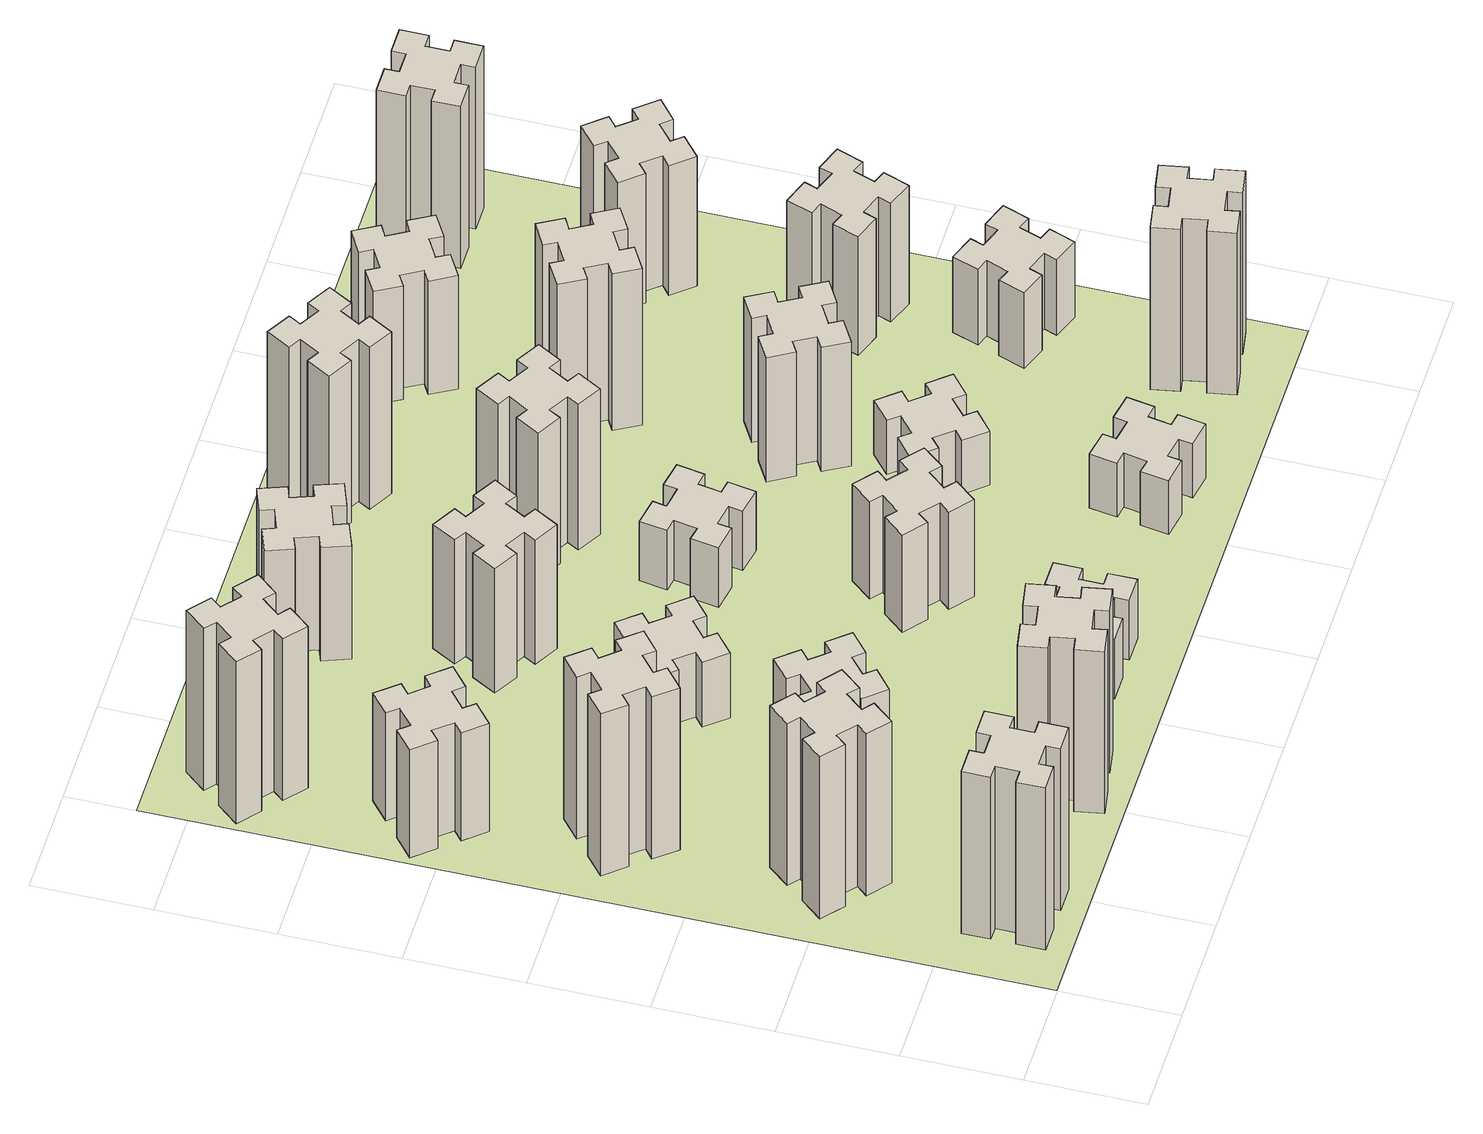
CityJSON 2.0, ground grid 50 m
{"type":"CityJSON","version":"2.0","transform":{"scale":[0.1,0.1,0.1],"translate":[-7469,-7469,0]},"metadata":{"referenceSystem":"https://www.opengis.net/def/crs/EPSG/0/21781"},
"CityObjects":{
"building1":{"type":"Building","attributes":{"class":"1000","function":"1000","usage":"1000","yearOfConstruction":2016,"roofType":"1000","measuredHeight":90,"storeysAboveGround":30,"storeysBelowGround":0},"geometry":[{"type":"Solid","lod":"1","boundaries":[[[[0,1,2,3,4,5,6,7,8,9,10,11,12,13,14,15,16,17,18,19]],[[17,16,20,21]],[[16,15,22,20]],[[15,14,23,22]],[[14,13,24,23]],[[13,12,25,24]],[[12,11,26,25]],[[11,10,27,26]],[[10,9,28,27]],[[9,8,29,28]],[[8,7,30,29]],[[7,6,31,30]],[[6,5,32,31]],[[5,4,33,32]],[[4,3,34,33]],[[3,2,35,34]],[[2,1,36,35]],[[1,0,37,36]],[[0,19,38,37]],[[19,18,39,38]],[[18,17,21,39]],[[24,25,26,27,28,29,30,31,32,33,34,35,36,37,38,39,21,20,22,23]]]]}]},
"building2":{"type":"Building","attributes":{"class":"1000","function":"1000","usage":"1000","yearOfConstruction":2016,"roofType":"1000","measuredHeight":90,"storeysAboveGround":30,"storeysBelowGround":0},"geometry":[{"type":"Solid","lod":"1","boundaries":[[[[40,41,42,43,44,45,46,47,48,49,50,51,52,53,54,55,56,57,58,59]],[[57,56,60,61]],[[56,55,62,60]],[[55,54,63,62]],[[54,53,64,63]],[[53,52,65,64]],[[52,51,66,65]],[[51,50,67,66]],[[50,49,68,67]],[[49,48,69,68]],[[48,47,70,69]],[[47,46,71,70]],[[46,45,72,71]],[[45,44,73,72]],[[44,43,74,73]],[[43,42,75,74]],[[42,41,76,75]],[[41,40,77,76]],[[40,59,78,77]],[[59,58,79,78]],[[58,57,61,79]],[[64,65,66,67,68,69,70,71,72,73,74,75,76,77,78,79,61,60,62,63]]]]}]},
"building3":{"type":"Building","attributes":{"class":"1000","function":"1000","usage":"1000","yearOfConstruction":2016,"roofType":"1000","measuredHeight":90,"storeysAboveGround":30,"storeysBelowGround":0},"geometry":[{"type":"Solid","lod":"1","boundaries":[[[[80,81,82,83,84,85,86,87,88,89,90,91,92,93,94,95,96,97,98,99]],[[97,96,100,101]],[[96,95,102,100]],[[95,94,103,102]],[[94,93,104,103]],[[93,92,105,104]],[[92,91,106,105]],[[91,90,107,106]],[[90,89,108,107]],[[89,88,109,108]],[[88,87,110,109]],[[87,86,111,110]],[[86,85,112,111]],[[85,84,113,112]],[[84,83,114,113]],[[83,82,115,114]],[[82,81,116,115]],[[81,80,117,116]],[[80,99,118,117]],[[99,98,119,118]],[[98,97,101,119]],[[104,105,106,107,108,109,110,111,112,113,114,115,116,117,118,119,101,100,102,103]]]]}]},
"building4":{"type":"Building","attributes":{"class":"1000","function":"1000","usage":"1000","yearOfConstruction":2016,"roofType":"1000","measuredHeight":60,"storeysAboveGround":30,"storeysBelowGround":0},"geometry":[{"type":"Solid","lod":"1","boundaries":[[[[120,121,122,123,124,125,126,127,128,129,130,131,132,133,134,135,136,137,138,139]],[[137,136,140,141]],[[136,135,142,140]],[[135,134,143,142]],[[134,133,144,143]],[[133,132,145,144]],[[132,131,146,145]],[[131,130,147,146]],[[130,129,148,147]],[[129,128,149,148]],[[128,127,150,149]],[[127,126,151,150]],[[126,125,152,151]],[[125,124,153,152]],[[124,123,154,153]],[[123,122,155,154]],[[122,121,156,155]],[[121,120,157,156]],[[120,139,158,157]],[[139,138,159,158]],[[138,137,141,159]],[[144,145,146,147,148,149,150,151,152,153,154,155,156,157,158,159,141,140,142,143]]]]}]},
"building5":{"type":"Building","attributes":{"class":"1000","function":"1000","usage":"1000","yearOfConstruction":2016,"roofType":"1000","measuredHeight":90,"storeysAboveGround":30,"storeysBelowGround":0},"geometry":[{"type":"Solid","lod":"1","boundaries":[[[[160,161,162,163,164,165,166,167,168,169,170,171,172,173,174,175,176,177,178,179]],[[177,176,180,181]],[[176,175,182,180]],[[175,174,183,182]],[[174,173,184,183]],[[173,172,185,184]],[[172,171,186,185]],[[171,170,187,186]],[[170,169,188,187]],[[169,168,189,188]],[[168,167,190,189]],[[167,166,191,190]],[[166,165,192,191]],[[165,164,193,192]],[[164,163,194,193]],[[163,162,195,194]],[[162,161,196,195]],[[161,160,197,196]],[[160,179,198,197]],[[179,178,199,198]],[[178,177,181,199]],[[184,185,186,187,188,189,190,191,192,193,194,195,196,197,198,199,181,180,182,183]]]]}]},
"building6":{"type":"Building","attributes":{"class":"1000","function":"1000","usage":"1000","yearOfConstruction":2016,"roofType":"1000","measuredHeight":90,"storeysAboveGround":30,"storeysBelowGround":0},"geometry":[{"type":"Solid","lod":"1","boundaries":[[[[200,201,202,203,204,205,206,207,208,209,210,211,212,213,214,215,216,217,218,219]],[[217,216,220,221]],[[216,215,222,220]],[[215,214,223,222]],[[214,213,224,223]],[[213,212,225,224]],[[212,211,226,225]],[[211,210,227,226]],[[210,209,228,227]],[[209,208,229,228]],[[208,207,230,229]],[[207,206,231,230]],[[206,205,232,231]],[[205,204,233,232]],[[204,203,234,233]],[[203,202,235,234]],[[202,201,236,235]],[[201,200,237,236]],[[200,219,238,237]],[[219,218,239,238]],[[218,217,221,239]],[[224,225,226,227,228,229,230,231,232,233,234,235,236,237,238,239,221,220,222,223]]]]}]},
"building7":{"type":"Building","attributes":{"class":"1000","function":"1000","usage":"1000","yearOfConstruction":2016,"roofType":"1000","measuredHeight":33,"storeysAboveGround":30,"storeysBelowGround":0},"geometry":[{"type":"Solid","lod":"1","boundaries":[[[[240,241,242,243,244,245,246,247,248,249,250,251,252,253,254,255,256,257,258,259]],[[257,256,260,261]],[[256,255,262,260]],[[255,254,263,262]],[[254,253,264,263]],[[253,252,265,264]],[[252,251,266,265]],[[251,250,267,266]],[[250,249,268,267]],[[249,248,269,268]],[[248,247,270,269]],[[247,246,271,270]],[[246,245,272,271]],[[245,244,273,272]],[[244,243,274,273]],[[243,242,275,274]],[[242,241,276,275]],[[241,240,277,276]],[[240,259,278,277]],[[259,258,279,278]],[[258,257,261,279]],[[264,265,266,267,268,269,270,271,272,273,274,275,276,277,278,279,261,260,262,263]]]]}]},
"building8":{"type":"Building","attributes":{"class":"1000","function":"1000","usage":"1000","yearOfConstruction":2016,"roofType":"1000","measuredHeight":36,"storeysAboveGround":30,"storeysBelowGround":0},"geometry":[{"type":"Solid","lod":"1","boundaries":[[[[280,281,282,283,284,285,286,287,288,289,290,291,292,293,294,295,296,297,298,299]],[[297,296,300,301]],[[296,295,302,300]],[[295,294,303,302]],[[294,293,304,303]],[[293,292,305,304]],[[292,291,306,305]],[[291,290,307,306]],[[290,289,308,307]],[[289,288,309,308]],[[288,287,310,309]],[[287,286,311,310]],[[286,285,312,311]],[[285,284,313,312]],[[284,283,314,313]],[[283,282,315,314]],[[282,281,316,315]],[[281,280,317,316]],[[280,299,318,317]],[[299,298,319,318]],[[298,297,301,319]],[[304,305,306,307,308,309,310,311,312,313,314,315,316,317,318,319,301,300,302,303]]]]}]},
"building9":{"type":"Building","attributes":{"class":"1000","function":"1000","usage":"1000","yearOfConstruction":2016,"roofType":"1000","measuredHeight":33,"storeysAboveGround":30,"storeysBelowGround":0},"geometry":[{"type":"Solid","lod":"1","boundaries":[[[[320,321,322,323,324,325,326,327,328,329,330,331,332,333,334,335,336,337,338,339]],[[337,336,340,341]],[[336,335,342,340]],[[335,334,343,342]],[[334,333,344,343]],[[333,332,345,344]],[[332,331,346,345]],[[331,330,347,346]],[[330,329,348,347]],[[329,328,349,348]],[[328,327,350,349]],[[327,326,351,350]],[[326,325,352,351]],[[325,324,353,352]],[[324,323,354,353]],[[323,322,355,354]],[[322,321,356,355]],[[321,320,357,356]],[[320,339,358,357]],[[339,338,359,358]],[[338,337,341,359]],[[344,345,346,347,348,349,350,351,352,353,354,355,356,357,358,359,341,340,342,343]]]]}]},
"building10":{"type":"Building","attributes":{"class":"1000","function":"1000","usage":"1000","yearOfConstruction":2016,"roofType":"1000","measuredHeight":69,"storeysAboveGround":30,"storeysBelowGround":0},"geometry":[{"type":"Solid","lod":"1","boundaries":[[[[360,361,362,363,364,365,366,367,368,369,370,371,372,373,374,375,376,377,378,379]],[[377,376,380,381]],[[376,375,382,380]],[[375,374,383,382]],[[374,373,384,383]],[[373,372,385,384]],[[372,371,386,385]],[[371,370,387,386]],[[370,369,388,387]],[[369,368,389,388]],[[368,367,390,389]],[[367,366,391,390]],[[366,365,392,391]],[[365,364,393,392]],[[364,363,394,393]],[[363,362,395,394]],[[362,361,396,395]],[[361,360,397,396]],[[360,379,398,397]],[[379,378,399,398]],[[378,377,381,399]],[[384,385,386,387,388,389,390,391,392,393,394,395,396,397,398,399,381,380,382,383]]]]}]},
"building11":{"type":"Building","attributes":{"class":"1000","function":"1000","usage":"1000","yearOfConstruction":2016,"roofType":"1000","measuredHeight":63,"storeysAboveGround":30,"storeysBelowGround":0},"geometry":[{"type":"Solid","lod":"1","boundaries":[[[[400,401,402,403,404,405,406,407,408,409,410,411,412,413,414,415,416,417,418,419]],[[417,416,420,421]],[[416,415,422,420]],[[415,414,423,422]],[[414,413,424,423]],[[413,412,425,424]],[[412,411,426,425]],[[411,410,427,426]],[[410,409,428,427]],[[409,408,429,428]],[[408,407,430,429]],[[407,406,431,430]],[[406,405,432,431]],[[405,404,433,432]],[[404,403,434,433]],[[403,402,435,434]],[[402,401,436,435]],[[401,400,437,436]],[[400,419,438,437]],[[419,418,439,438]],[[418,417,421,439]],[[424,425,426,427,428,429,430,431,432,433,434,435,436,437,438,439,421,420,422,423]]]]}]},
"building12":{"type":"Building","attributes":{"class":"1000","function":"1000","usage":"1000","yearOfConstruction":2016,"roofType":"1000","measuredHeight":54,"storeysAboveGround":30,"storeysBelowGround":0},"geometry":[{"type":"Solid","lod":"1","boundaries":[[[[440,441,442,443,444,445,446,447,448,449,450,451,452,453,454,455,456,457,458,459]],[[457,456,460,461]],[[456,455,462,460]],[[455,454,463,462]],[[454,453,464,463]],[[453,452,465,464]],[[452,451,466,465]],[[451,450,467,466]],[[450,449,468,467]],[[449,448,469,468]],[[448,447,470,469]],[[447,446,471,470]],[[446,445,472,471]],[[445,444,473,472]],[[444,443,474,473]],[[443,442,475,474]],[[442,441,476,475]],[[441,440,477,476]],[[440,459,478,477]],[[459,458,479,478]],[[458,457,461,479]],[[464,465,466,467,468,469,470,471,472,473,474,475,476,477,478,479,461,460,462,463]]]]}]},
"building13":{"type":"Building","attributes":{"class":"1000","function":"1000","usage":"1000","yearOfConstruction":2016,"roofType":"1000","measuredHeight":33,"storeysAboveGround":30,"storeysBelowGround":0},"geometry":[{"type":"Solid","lod":"1","boundaries":[[[[480,481,482,483,484,485,486,487,488,489,490,491,492,493,494,495,496,497,498,499]],[[497,496,500,501]],[[496,495,502,500]],[[495,494,503,502]],[[494,493,504,503]],[[493,492,505,504]],[[492,491,506,505]],[[491,490,507,506]],[[490,489,508,507]],[[489,488,509,508]],[[488,487,510,509]],[[487,486,511,510]],[[486,485,512,511]],[[485,484,513,512]],[[484,483,514,513]],[[483,482,515,514]],[[482,481,516,515]],[[481,480,517,516]],[[480,499,518,517]],[[499,498,519,518]],[[498,497,501,519]],[[504,505,506,507,508,509,510,511,512,513,514,515,516,517,518,519,501,500,502,503]]]]}]},
"building14":{"type":"Building","attributes":{"class":"1000","function":"1000","usage":"1000","yearOfConstruction":2016,"roofType":"1000","measuredHeight":81,"storeysAboveGround":30,"storeysBelowGround":0},"geometry":[{"type":"Solid","lod":"1","boundaries":[[[[520,521,522,523,524,525,526,527,528,529,530,531,532,533,534,535,536,537,538,539]],[[537,536,540,541]],[[536,535,542,540]],[[535,534,543,542]],[[534,533,544,543]],[[533,532,545,544]],[[532,531,546,545]],[[531,530,547,546]],[[530,529,548,547]],[[529,528,549,548]],[[528,527,550,549]],[[527,526,551,550]],[[526,525,552,551]],[[525,524,553,552]],[[524,523,554,553]],[[523,522,555,554]],[[522,521,556,555]],[[521,520,557,556]],[[520,539,558,557]],[[539,538,559,558]],[[538,537,541,559]],[[544,545,546,547,548,549,550,551,552,553,554,555,556,557,558,559,541,540,542,543]]]]}]},
"building15":{"type":"Building","attributes":{"class":"1000","function":"1000","usage":"1000","yearOfConstruction":2016,"roofType":"1000","measuredHeight":30,"storeysAboveGround":30,"storeysBelowGround":0},"geometry":[{"type":"Solid","lod":"1","boundaries":[[[[560,561,562,563,564,565,566,567,568,569,570,571,572,573,574,575,576,577,578,579]],[[577,576,580,581]],[[576,575,582,580]],[[575,574,583,582]],[[574,573,584,583]],[[573,572,585,584]],[[572,571,586,585]],[[571,570,587,586]],[[570,569,588,587]],[[569,568,589,588]],[[568,567,590,589]],[[567,566,591,590]],[[566,565,592,591]],[[565,564,593,592]],[[564,563,594,593]],[[563,562,595,594]],[[562,561,596,595]],[[561,560,597,596]],[[560,579,598,597]],[[579,578,599,598]],[[578,577,581,599]],[[584,585,586,587,588,589,590,591,592,593,594,595,596,597,598,599,581,580,582,583]]]]}]},
"building16":{"type":"Building","attributes":{"class":"1000","function":"1000","usage":"1000","yearOfConstruction":2016,"roofType":"1000","measuredHeight":90,"storeysAboveGround":30,"storeysBelowGround":0},"geometry":[{"type":"Solid","lod":"1","boundaries":[[[[600,601,602,603,604,605,606,607,608,609,610,611,612,613,614,615,616,617,618,619]],[[617,616,620,621]],[[616,615,622,620]],[[615,614,623,622]],[[614,613,624,623]],[[613,612,625,624]],[[612,611,626,625]],[[611,610,627,626]],[[610,609,628,627]],[[609,608,629,628]],[[608,607,630,629]],[[607,606,631,630]],[[606,605,632,631]],[[605,604,633,632]],[[604,603,634,633]],[[603,602,635,634]],[[602,601,636,635]],[[601,600,637,636]],[[600,619,638,637]],[[619,618,639,638]],[[618,617,621,639]],[[624,625,626,627,628,629,630,631,632,633,634,635,636,637,638,639,621,620,622,623]]]]}]},
"building17":{"type":"Building","attributes":{"class":"1000","function":"1000","usage":"1000","yearOfConstruction":2016,"roofType":"1000","measuredHeight":30,"storeysAboveGround":30,"storeysBelowGround":0},"geometry":[{"type":"Solid","lod":"1","boundaries":[[[[640,641,642,643,644,645,646,647,648,649,650,651,652,653,654,655,656,657,658,659]],[[657,656,660,661]],[[656,655,662,660]],[[655,654,663,662]],[[654,653,664,663]],[[653,652,665,664]],[[652,651,666,665]],[[651,650,667,666]],[[650,649,668,667]],[[649,648,669,668]],[[648,647,670,669]],[[647,646,671,670]],[[646,645,672,671]],[[645,644,673,672]],[[644,643,674,673]],[[643,642,675,674]],[[642,641,676,675]],[[641,640,677,676]],[[640,659,678,677]],[[659,658,679,678]],[[658,657,661,679]],[[664,665,666,667,668,669,670,671,672,673,674,675,676,677,678,679,661,660,662,663]]]]}]},
"building18":{"type":"Building","attributes":{"class":"1000","function":"1000","usage":"1000","yearOfConstruction":2016,"roofType":"1000","measuredHeight":69,"storeysAboveGround":30,"storeysBelowGround":0},"geometry":[{"type":"Solid","lod":"1","boundaries":[[[[680,681,682,683,684,685,686,687,688,689,690,691,692,693,694,695,696,697,698,699]],[[697,696,700,701]],[[696,695,702,700]],[[695,694,703,702]],[[694,693,704,703]],[[693,692,705,704]],[[692,691,706,705]],[[691,690,707,706]],[[690,689,708,707]],[[689,688,709,708]],[[688,687,710,709]],[[687,686,711,710]],[[686,685,712,711]],[[685,684,713,712]],[[684,683,714,713]],[[683,682,715,714]],[[682,681,716,715]],[[681,680,717,716]],[[680,699,718,717]],[[699,698,719,718]],[[698,697,701,719]],[[704,705,706,707,708,709,710,711,712,713,714,715,716,717,718,719,701,700,702,703]]]]}]},
"building19":{"type":"Building","attributes":{"class":"1000","function":"1000","usage":"1000","yearOfConstruction":2016,"roofType":"1000","measuredHeight":87,"storeysAboveGround":30,"storeysBelowGround":0},"geometry":[{"type":"Solid","lod":"1","boundaries":[[[[720,721,722,723,724,725,726,727,728,729,730,731,732,733,734,735,736,737,738,739]],[[737,736,740,741]],[[736,735,742,740]],[[735,734,743,742]],[[734,733,744,743]],[[733,732,745,744]],[[732,731,746,745]],[[731,730,747,746]],[[730,729,748,747]],[[729,728,749,748]],[[728,727,750,749]],[[727,726,751,750]],[[726,725,752,751]],[[725,724,753,752]],[[724,723,754,753]],[[723,722,755,754]],[[722,721,756,755]],[[721,720,757,756]],[[720,739,758,757]],[[739,738,759,758]],[[738,737,741,759]],[[744,745,746,747,748,749,750,751,752,753,754,755,756,757,758,759,741,740,742,743]]]]}]},
"building20":{"type":"Building","attributes":{"class":"1000","function":"1000","usage":"1000","yearOfConstruction":2016,"roofType":"1000","measuredHeight":90,"storeysAboveGround":30,"storeysBelowGround":0},"geometry":[{"type":"Solid","lod":"1","boundaries":[[[[760,761,762,763,764,765,766,767,768,769,770,771,772,773,774,775,776,777,778,779]],[[777,776,780,781]],[[776,775,782,780]],[[775,774,783,782]],[[774,773,784,783]],[[773,772,785,784]],[[772,771,786,785]],[[771,770,787,786]],[[770,769,788,787]],[[769,768,789,788]],[[768,767,790,789]],[[767,766,791,790]],[[766,765,792,791]],[[765,764,793,792]],[[764,763,794,793]],[[763,762,795,794]],[[762,761,796,795]],[[761,760,797,796]],[[760,779,798,797]],[[779,778,799,798]],[[778,777,781,799]],[[784,785,786,787,788,789,790,791,792,793,794,795,796,797,798,799,781,780,782,783]]]]}]},
"building21":{"type":"Building","attributes":{"class":"1000","function":"1000","usage":"1000","yearOfConstruction":2016,"roofType":"1000","measuredHeight":63,"storeysAboveGround":30,"storeysBelowGround":0},"geometry":[{"type":"Solid","lod":"1","boundaries":[[[[800,801,802,803,804,805,806,807,808,809,810,811,812,813,814,815,816,817,818,819]],[[817,816,820,821]],[[816,815,822,820]],[[815,814,823,822]],[[814,813,824,823]],[[813,812,825,824]],[[812,811,826,825]],[[811,810,827,826]],[[810,809,828,827]],[[809,808,829,828]],[[808,807,830,829]],[[807,806,831,830]],[[806,805,832,831]],[[805,804,833,832]],[[804,803,834,833]],[[803,802,835,834]],[[802,801,836,835]],[[801,800,837,836]],[[800,819,838,837]],[[819,818,839,838]],[[818,817,821,839]],[[824,825,826,827,828,829,830,831,832,833,834,835,836,837,838,839,821,820,822,823]]]]}]},
"building22":{"type":"Building","attributes":{"class":"1000","function":"1000","usage":"1000","yearOfConstruction":2016,"roofType":"1000","measuredHeight":42,"storeysAboveGround":30,"storeysBelowGround":0},"geometry":[{"type":"Solid","lod":"1","boundaries":[[[[840,841,842,843,844,845,846,847,848,849,850,851,852,853,854,855,856,857,858,859]],[[857,856,860,861]],[[856,855,862,860]],[[855,854,863,862]],[[854,853,864,863]],[[853,852,865,864]],[[852,851,866,865]],[[851,850,867,866]],[[850,849,868,867]],[[849,848,869,868]],[[848,847,870,869]],[[847,846,871,870]],[[846,845,872,871]],[[845,844,873,872]],[[844,843,874,873]],[[843,842,875,874]],[[842,841,876,875]],[[841,840,877,876]],[[840,859,878,877]],[[859,858,879,878]],[[858,857,861,879]],[[864,865,866,867,868,869,870,871,872,873,874,875,876,877,878,879,861,860,862,863]]]]}]},
"building23":{"type":"Building","attributes":{"class":"1000","function":"1000","usage":"1000","yearOfConstruction":2016,"roofType":"1000","measuredHeight":66,"storeysAboveGround":30,"storeysBelowGround":0},"geometry":[{"type":"Solid","lod":"1","boundaries":[[[[880,881,882,883,884,885,886,887,888,889,890,891,892,893,894,895,896,897,898,899]],[[897,896,900,901]],[[896,895,902,900]],[[895,894,903,902]],[[894,893,904,903]],[[893,892,905,904]],[[892,891,906,905]],[[891,890,907,906]],[[890,889,908,907]],[[889,888,909,908]],[[888,887,910,909]],[[887,886,911,910]],[[886,885,912,911]],[[885,884,913,912]],[[884,883,914,913]],[[883,882,915,914]],[[882,881,916,915]],[[881,880,917,916]],[[880,899,918,917]],[[899,898,919,918]],[[898,897,901,919]],[[904,905,906,907,908,909,910,911,912,913,914,915,916,917,918,919,901,900,902,903]]]]}]},
"building24":{"type":"Building","attributes":{"class":"1000","function":"1000","usage":"1000","yearOfConstruction":2016,"roofType":"1000","measuredHeight":72,"storeysAboveGround":30,"storeysBelowGround":0},"geometry":[{"type":"Solid","lod":"1","boundaries":[[[[920,921,922,923,924,925,926,927,928,929,930,931,932,933,934,935,936,937,938,939]],[[937,936,940,941]],[[936,935,942,940]],[[935,934,943,942]],[[934,933,944,943]],[[933,932,945,944]],[[932,931,946,945]],[[931,930,947,946]],[[930,929,948,947]],[[929,928,949,948]],[[928,927,950,949]],[[927,926,951,950]],[[926,925,952,951]],[[925,924,953,952]],[[924,923,954,953]],[[923,922,955,954]],[[922,921,956,955]],[[921,920,957,956]],[[920,939,958,957]],[[939,938,959,958]],[[938,937,941,959]],[[944,945,946,947,948,949,950,951,952,953,954,955,956,957,958,959,941,940,942,943]]]]}]},
"building25":{"type":"Building","attributes":{"class":"1000","function":"1000","usage":"1000","yearOfConstruction":2016,"roofType":"1000","measuredHeight":90,"storeysAboveGround":30,"storeysBelowGround":0},"geometry":[{"type":"Solid","lod":"1","boundaries":[[[[960,961,962,963,964,965,966,967,968,969,970,971,972,973,974,975,976,977,978,979]],[[977,976,980,981]],[[976,975,982,980]],[[975,974,983,982]],[[974,973,984,983]],[[973,972,985,984]],[[972,971,986,985]],[[971,970,987,986]],[[970,969,988,987]],[[969,968,989,988]],[[968,967,990,989]],[[967,966,991,990]],[[966,965,992,991]],[[965,964,993,992]],[[964,963,994,993]],[[963,962,995,994]],[[962,961,996,995]],[[961,960,997,996]],[[960,979,998,997]],[[979,978,999,998]],[[978,977,981,999]],[[984,985,986,987,988,989,990,991,992,993,994,995,996,997,998,999,981,980,982,983]]]]}]},
"landuse1":{"type":"LandUse","attributes":{"name":"plot1","function":"1010"},"geometry":[{"type":"MultiSurface","lod":"1","boundaries":[[[1000,1001,1002,1003]]]}]}
},
"vertices":[
[265,325,0],[265,225,0],[205,225,0],[205,105,0],[325,105,0],[325,165,0],[425,165,0],[425,105,0],[545,105,0],[545,225,0],[485,225,0],[485,325,0],[545,325,0],[545,445,0],[425,445,0],[425,385,0],[325,385,0],[325,445,0],[205,445,0],[205,325,0],[325,385,900],[325,445,900],[425,385,900],[425,445,900],[545,445,900],[545,325,900],[485,325,900],[485,225,900],[545,225,900],[545,105,900],[425,105,900],[425,165,900],[325,165,900],[325,105,900],[205,105,900],[205,225,900],[265,225,900],[265,325,900],[205,325,900],[205,445,900],
[484,1067,0],[408,1132,0],[446,1178,0],[354,1255,0],[277,1163,0],[323,1124,0],[259,1048,0],[213,1086,0],[136,994,0],[228,917,0],[266,963,0],[343,899,0],[304,853,0],[396,776,0],[473,868,0],[427,906,0],[492,983,0],[538,944,0],[615,1036,0],[523,1113,0],[492,983,900],[538,944,900],[427,906,900],[473,868,900],[396,776,900],[304,853,900],[343,899,900],[266,963,900],[228,917,900],[136,994,900],[213,1086,900],[259,1048,900],[323,1124,900],[277,1163,900],[354,1255,900],[446,1178,900],[408,1132,900],[484,1067,900],[523,1113,900],[615,1036,900],
[492,1888,0],[427,1964,0],[473,2003,0],[396,2095,0],[304,2018,0],[343,1972,0],[266,1907,0],[228,1953,0],[136,1876,0],[213,1784,0],[259,1823,0],[323,1746,0],[277,1708,0],[354,1616,0],[446,1693,0],[408,1739,0],[484,1803,0],[523,1757,0],[615,1834,0],[538,1926,0],[484,1803,900],[523,1757,900],[408,1739,900],[446,1693,900],[354,1616,900],[277,1708,900],[323,1746,900],[259,1823,900],[213,1784,900],[136,1876,900],[228,1953,900],[266,1907,900],[343,1972,900],[304,2018,900],[396,2095,900],[473,2003,900],[427,1964,900],[492,1888,900],[538,1926,900],[615,1834,900],
[243,2712,0],[166,2647,0],[128,2693,0],[36,2616,0],[113,2524,0],[159,2563,0],[223,2486,0],[177,2448,0],[254,2356,0],[346,2433,0],[308,2479,0],[384,2543,0],[423,2497,0],[515,2574,0],[438,2666,0],[392,2628,0],[327,2704,0],[373,2743,0],[296,2835,0],[204,2758,0],[327,2704,600],[373,2743,600],[392,2628,600],[438,2666,600],[515,2574,600],[423,2497,600],[384,2543,600],[308,2479,600],[346,2433,600],[254,2356,600],[177,2448,600],[223,2486,600],[159,2563,600],[113,2524,600],[36,2616,600],[128,2693,600],[166,2647,600],[243,2712,600],[204,2758,600],[296,2835,600],
[1085,158,0],[1184,176,0],[1194,117,0],[1312,137,0],[1291,256,0],[1232,245,0],[1215,344,0],[1274,354,0],[1253,472,0],[1135,451,0],[1145,392,0],[1047,375,0],[1037,434,0],[918,413,0],[939,295,0],[998,305,0],[1016,207,0],[957,197,0],[977,78,0],[1096,99,0],[1016,207,900],[957,197,900],[998,305,900],[939,295,900],[918,413,900],[1037,434,900],[1047,375,900],[1145,392,900],[1135,451,900],[1253,472,900],[1274,354,900],[1215,344,900],[1232,245,900],[1291,256,900],[1312,137,900],[1194,117,900],[1184,176,900],[1085,158,900],[1096,99,900],[977,78,900],
[384,3387,0],[308,3452,0],[346,3498,0],[254,3575,0],[177,3483,0],[223,3444,0],[159,3368,0],[113,3406,0],[36,3314,0],[128,3237,0],[166,3283,0],[243,3219,0],[204,3173,0],[296,3096,0],[373,3188,0],[327,3226,0],[392,3303,0],[438,3264,0],[515,3356,0],[423,3433,0],[392,3303,900],[438,3264,900],[327,3226,900],[373,3188,900],[296,3096,900],[204,3173,900],[243,3219,900],[166,3283,900],[128,3237,900],[36,3314,900],[113,3406,900],[159,3368,900],[223,3444,900],[177,3483,900],[254,3575,900],[346,3498,900],[308,3452,900],[384,3387,900],[423,3433,900],[515,3356,900],
[1083,1332,0],[1006,1267,0],[968,1313,0],[876,1236,0],[953,1144,0],[999,1183,0],[1063,1106,0],[1017,1068,0],[1094,976,0],[1186,1053,0],[1148,1099,0],[1224,1163,0],[1263,1117,0],[1355,1194,0],[1278,1286,0],[1232,1248,0],[1167,1324,0],[1213,1363,0],[1136,1455,0],[1044,1378,0],[1167,1324,330],[1213,1363,330],[1232,1248,330],[1278,1286,330],[1355,1194,330],[1263,1117,330],[1224,1163,330],[1148,1099,330],[1186,1053,330],[1094,976,330],[1017,1068,330],[1063,1106,330],[999,1183,330],[953,1144,330],[876,1236,330],[968,1313,330],[1006,1267,330],[1083,1332,330],[1044,1378,330],[1136,1455,330],
[1083,1972,0],[1006,1907,0],[968,1953,0],[876,1876,0],[953,1784,0],[999,1823,0],[1063,1746,0],[1017,1708,0],[1094,1616,0],[1186,1693,0],[1148,1739,0],[1224,1803,0],[1263,1757,0],[1355,1834,0],[1278,1926,0],[1232,1888,0],[1167,1964,0],[1213,2003,0],[1136,2095,0],[1044,2018,0],[1167,1964,360],[1213,2003,360],[1232,1888,360],[1278,1926,360],[1355,1834,360],[1263,1757,360],[1224,1803,360],[1148,1739,360],[1186,1693,360],[1094,1616,360],[1017,1708,360],[1063,1746,360],[999,1823,360],[953,1784,360],[876,1876,360],[968,1953,360],[1006,1907,360],[1083,1972,360],[1044,2018,360],[1136,2095,360],
[1705,265,0],[1805,265,0],[1805,205,0],[1925,205,0],[1925,325,0],[1865,325,0],[1865,425,0],[1925,425,0],[1925,545,0],[1805,545,0],[1805,485,0],[1705,485,0],[1705,545,0],[1585,545,0],[1585,425,0],[1645,425,0],[1645,325,0],[1585,325,0],[1585,205,0],[1705,205,0],[1645,325,330],[1585,325,330],[1645,425,330],[1585,425,330],[1585,545,330],[1705,545,330],[1705,485,330],[1805,485,330],[1805,545,330],[1925,545,330],[1925,425,330],[1865,425,330],[1865,325,330],[1925,325,330],[1925,205,330],[1805,205,330],[1805,265,330],[1705,265,330],[1705,205,330],[1585,205,330],
[1314,2666,0],[1227,2716,0],[1257,2768,0],[1153,2828,0],[1093,2724,0],[1145,2694,0],[1095,2607,0],[1043,2637,0],[983,2533,0],[1087,2473,0],[1117,2525,0],[1204,2475,0],[1174,2423,0],[1278,2363,0],[1338,2467,0],[1286,2497,0],[1336,2584,0],[1388,2554,0],[1448,2658,0],[1344,2718,0],[1336,2584,690],[1388,2554,690],[1286,2497,690],[1338,2467,690],[1278,2363,690],[1174,2423,690],[1204,2475,690],[1117,2525,690],[1087,2473,690],[983,2533,690],[1043,2637,690],[1095,2607,690],[1145,2694,690],[1093,2724,690],[1153,2828,690],[1257,2768,690],[1227,2716,690],[1314,2666,690],[1344,2718,690],[1448,2658,690],
[1125,3456,0],[1031,3422,0],[1010,3478,0],[897,3437,0],[939,3324,0],[995,3345,0],[1029,3251,0],[973,3230,0],[1014,3117,0],[1127,3159,0],[1106,3215,0],[1200,3249,0],[1220,3193,0],[1333,3234,0],[1292,3347,0],[1236,3326,0],[1202,3420,0],[1258,3440,0],[1217,3553,0],[1104,3512,0],[1202,3420,630],[1258,3440,630],[1236,3326,630],[1292,3347,630],[1333,3234,630],[1220,3193,630],[1200,3249,630],[1106,3215,630],[1127,3159,630],[1014,3117,630],[973,3230,630],[1029,3251,630],[995,3345,630],[939,3324,630],[897,3437,630],[1010,3478,630],[1031,3422,630],[1125,3456,630],[1104,3512,630],[1217,3553,630],
[1846,1063,0],[1923,999,0],[1884,953,0],[1976,876,0],[2053,968,0],[2007,1006,0],[2072,1083,0],[2118,1044,0],[2195,1136,0],[2103,1213,0],[2064,1167,0],[1988,1232,0],[2026,1278,0],[1934,1355,0],[1857,1263,0],[1903,1224,0],[1839,1148,0],[1793,1186,0],[1716,1094,0],[1808,1017,0],[1839,1148,540],[1793,1186,540],[1903,1224,540],[1857,1263,540],[1934,1355,540],[2026,1278,540],[1988,1232,540],[2064,1167,540],[2103,1213,540],[2195,1136,540],[2118,1044,540],[2072,1083,540],[2007,1006,540],[2053,968,540],[1976,876,540],[1884,953,540],[1923,999,540],[1846,1063,540],[1808,1017,540],[1716,1094,540],
[1924,2055,0],[1825,2072,0],[1836,2131,0],[1717,2152,0],[1697,2034,0],[1756,2024,0],[1738,1925,0],[1679,1936,0],[1658,1817,0],[1777,1797,0],[1787,1856,0],[1885,1838,0],[1875,1779,0],[1993,1758,0],[2014,1877,0],[1955,1887,0],[1972,1985,0],[2031,1975,0],[2052,2093,0],[1934,2114,0],[1972,1985,330],[2031,1975,330],[1955,1887,330],[2014,1877,330],[1993,1758,330],[1875,1779,330],[1885,1838,330],[1787,1856,330],[1777,1797,330],[1658,1817,330],[1679,1936,330],[1738,1925,330],[1756,2024,330],[1697,2034,330],[1717,2152,330],[1836,2131,330],[1825,2072,330],[1924,2055,330],[1934,2114,330],[2052,2093,330],
[1926,2497,0],[1976,2584,0],[2028,2554,0],[2088,2658,0],[1984,2718,0],[1954,2666,0],[1867,2716,0],[1897,2768,0],[1793,2828,0],[1733,2724,0],[1785,2694,0],[1735,2607,0],[1683,2637,0],[1623,2533,0],[1727,2473,0],[1757,2525,0],[1844,2475,0],[1814,2423,0],[1918,2363,0],[1978,2467,0],[1844,2475,810],[1814,2423,810],[1757,2525,810],[1727,2473,810],[1623,2533,810],[1683,2637,810],[1735,2607,810],[1785,2694,810],[1733,2724,810],[1793,2828,810],[1897,2768,810],[1867,2716,810],[1954,2666,810],[1984,2718,810],[2088,2658,810],[2028,2554,810],[1976,2584,810],[1926,2497,810],[1978,2467,810],[1918,2363,810],
[2596,444,0],[2578,345,0],[2519,356,0],[2498,237,0],[2617,217,0],[2627,276,0],[2725,258,0],[2715,199,0],[2833,178,0],[2854,297,0],[2795,307,0],[2812,405,0],[2871,395,0],[2892,513,0],[2774,534,0],[2764,475,0],[2665,492,0],[2676,551,0],[2557,572,0],[2537,454,0],[2665,492,300],[2676,551,300],[2764,475,300],[2774,534,300],[2892,513,300],[2871,395,300],[2812,405,300],[2795,307,300],[2854,297,300],[2833,178,300],[2715,199,300],[2725,258,300],[2627,276,300],[2617,217,300],[2498,237,300],[2519,356,300],[2578,345,300],[2596,444,300],[2537,454,300],[2557,572,300],
[1757,3365,0],[1844,3315,0],[1814,3263,0],[1918,3203,0],[1978,3307,0],[1926,3337,0],[1976,3424,0],[2028,3394,0],[2088,3498,0],[1984,3558,0],[1954,3506,0],[1867,3556,0],[1897,3608,0],[1793,3668,0],[1733,3564,0],[1785,3534,0],[1735,3447,0],[1683,3477,0],[1623,3373,0],[1727,3313,0],[1735,3447,900],[1683,3477,900],[1785,3534,900],[1733,3564,900],[1793,3668,900],[1897,3608,900],[1867,3556,900],[1954,3506,900],[1984,3558,900],[2088,3498,900],[2028,3394,900],[1976,3424,900],[1926,3337,900],[1978,3307,900],[1918,3203,900],[1814,3263,900],[1844,3315,900],[1757,3365,900],[1727,3313,900],[1623,3373,900],
[2628,1099,0],[2704,1163,0],[2743,1117,0],[2835,1194,0],[2758,1286,0],[2712,1248,0],[2647,1324,0],[2693,1363,0],[2616,1455,0],[2524,1378,0],[2563,1332,0],[2486,1267,0],[2448,1313,0],[2356,1236,0],[2433,1144,0],[2479,1183,0],[2543,1106,0],[2497,1068,0],[2574,976,0],[2666,1053,0],[2543,1106,300],[2497,1068,300],[2479,1183,300],[2433,1144,300],[2356,1236,300],[2448,1313,300],[2486,1267,300],[2563,1332,300],[2524,1378,300],[2616,1455,300],[2693,1363,300],[2647,1324,300],[2712,1248,300],[2758,1286,300],[2835,1194,300],[2743,1117,300],[2704,1163,300],[2628,1099,300],[2666,1053,300],[2574,976,300],
[2716,1767,0],[2666,1854,0],[2718,1884,0],[2658,1988,0],[2554,1928,0],[2584,1876,0],[2497,1826,0],[2467,1878,0],[2363,1818,0],[2423,1714,0],[2475,1744,0],[2525,1657,0],[2473,1627,0],[2533,1523,0],[2637,1583,0],[2607,1635,0],[2694,1685,0],[2724,1633,0],[2828,1693,0],[2768,1797,0],[2694,1685,690],[2724,1633,690],[2607,1635,690],[2637,1583,690],[2533,1523,690],[2473,1627,690],[2525,1657,690],[2475,1744,690],[2423,1714,690],[2363,1818,690],[2467,1878,690],[2497,1826,690],[2584,1876,690],[2554,1928,690],[2658,1988,690],[2718,1884,690],[2666,1854,690],[2716,1767,690],[2768,1797,690],[2828,1693,690],
[2607,2475,0],[2694,2525,0],[2724,2473,0],[2828,2533,0],[2768,2637,0],[2716,2607,0],[2666,2694,0],[2718,2724,0],[2658,2828,0],[2554,2768,0],[2584,2716,0],[2497,2666,0],[2467,2718,0],[2363,2658,0],[2423,2554,0],[2475,2584,0],[2525,2497,0],[2473,2467,0],[2533,2363,0],[2637,2423,0],[2525,2497,870],[2473,2467,870],[2475,2584,870],[2423,2554,870],[2363,2658,870],[2467,2718,870],[2497,2666,870],[2584,2716,870],[2554,2768,870],[2658,2828,870],[2718,2724,870],[2666,2694,870],[2716,2607,870],[2768,2637,870],[2828,2533,870],[2724,2473,870],[2694,2525,870],[2607,2475,870],[2637,2423,870],[2533,2363,870],
[3465,492,0],[3367,475,0],[3357,534,0],[3238,513,0],[3259,395,0],[3318,405,0],[3336,307,0],[3277,297,0],[3297,178,0],[3416,199,0],[3405,258,0],[3504,276,0],[3514,217,0],[3632,237,0],[3611,356,0],[3552,345,0],[3535,444,0],[3594,454,0],[3573,572,0],[3455,551,0],[3535,444,900],[3594,454,900],[3552,345,900],[3611,356,900],[3632,237,900],[3514,217,900],[3504,276,900],[3405,258,900],[3416,199,900],[3297,178,900],[3277,297,900],[3336,307,900],[3318,405,900],[3259,395,900],[3238,513,900],[3357,534,900],[3367,475,900],[3465,492,900],[3455,551,900],[3573,572,900],
[2716,3347,0],[2666,3434,0],[2718,3464,0],[2658,3568,0],[2554,3508,0],[2584,3456,0],[2497,3406,0],[2467,3458,0],[2363,3398,0],[2423,3294,0],[2475,3324,0],[2525,3237,0],[2473,3207,0],[2533,3103,0],[2637,3163,0],[2607,3215,0],[2694,3265,0],[2724,3213,0],[2828,3273,0],[2768,3377,0],[2694,3265,630],[2724,3213,630],[2607,3215,630],[2637,3163,630],[2533,3103,630],[2473,3207,630],[2525,3237,630],[2475,3324,630],[2423,3294,630],[2363,3398,630],[2467,3458,630],[2497,3406,630],[2584,3456,630],[2554,3508,630],[2658,3568,630],[2718,3464,630],[2666,3434,630],[2716,3347,630],[2768,3377,630],[2828,3273,630],
[3351,1029,0],[3445,995,0],[3424,939,0],[3537,897,0],[3578,1010,0],[3522,1031,0],[3556,1125,0],[3612,1104,0],[3653,1217,0],[3540,1258,0],[3520,1202,0],[3426,1236,0],[3447,1292,0],[3334,1333,0],[3293,1220,0],[3349,1200,0],[3315,1106,0],[3259,1127,0],[3217,1014,0],[3330,973,0],[3315,1106,420],[3259,1127,420],[3349,1200,420],[3293,1220,420],[3334,1333,420],[3447,1292,420],[3426,1236,420],[3520,1202,420],[3540,1258,420],[3653,1217,420],[3612,1104,420],[3556,1125,420],[3522,1031,420],[3578,1010,420],[3537,897,420],[3424,939,420],[3445,995,420],[3351,1029,420],[3330,973,420],[3217,1014,420],
[3420,1842,0],[3326,1876,0],[3347,1932,0],[3234,1973,0],[3193,1860,0],[3249,1840,0],[3215,1746,0],[3159,1767,0],[3117,1654,0],[3230,1613,0],[3251,1669,0],[3345,1635,0],[3324,1579,0],[3437,1537,0],[3478,1650,0],[3422,1671,0],[3456,1765,0],[3512,1744,0],[3553,1857,0],[3440,1898,0],[3456,1765,660],[3512,1744,660],[3422,1671,660],[3478,1650,660],[3437,1537,660],[3324,1579,660],[3345,1635,660],[3251,1669,660],[3230,1613,660],[3117,1654,660],[3159,1767,660],[3215,1746,660],[3249,1840,660],[3193,1860,660],[3234,1973,660],[3347,1932,660],[3326,1876,660],[3420,1842,660],[3440,1898,660],[3553,1857,660],
[3219,2563,0],[3283,2486,0],[3237,2448,0],[3314,2356,0],[3406,2433,0],[3368,2479,0],[3444,2543,0],[3483,2497,0],[3575,2574,0],[3498,2666,0],[3452,2628,0],[3387,2704,0],[3433,2743,0],[3356,2835,0],[3264,2758,0],[3303,2712,0],[3226,2647,0],[3188,2693,0],[3096,2616,0],[3173,2524,0],[3226,2647,720],[3188,2693,720],[3303,2712,720],[3264,2758,720],[3356,2835,720],[3433,2743,720],[3387,2704,720],[3452,2628,720],[3498,2666,720],[3575,2574,720],[3483,2497,720],[3444,2543,720],[3368,2479,720],[3406,2433,720],[3314,2356,720],[3237,2448,720],[3283,2486,720],[3219,2563,720],[3173,2524,720],[3096,2616,720],
[3285,3325,0],[3385,3325,0],[3385,3265,0],[3505,3265,0],[3505,3385,0],[3445,3385,0],[3445,3485,0],[3505,3485,0],[3505,3605,0],[3385,3605,0],[3385,3545,0],[3285,3545,0],[3285,3605,0],[3165,3605,0],[3165,3485,0],[3225,3485,0],[3225,3385,0],[3165,3385,0],[3165,3265,0],[3285,3265,0],[3225,3385,900],[3165,3385,900],[3225,3485,900],[3165,3485,900],[3165,3605,900],[3285,3605,900],[3285,3545,900],[3385,3545,900],[3385,3605,900],[3505,3605,900],[3505,3485,900],[3445,3485,900],[3445,3385,900],[3505,3385,900],[3505,3265,900],[3385,3265,900],[3385,3325,900],[3285,3325,900],[3285,3265,900],[3165,3265,900],
[5,3705,0],[3705,3705,0],[3705,5,0],[5,5,0]
]}
